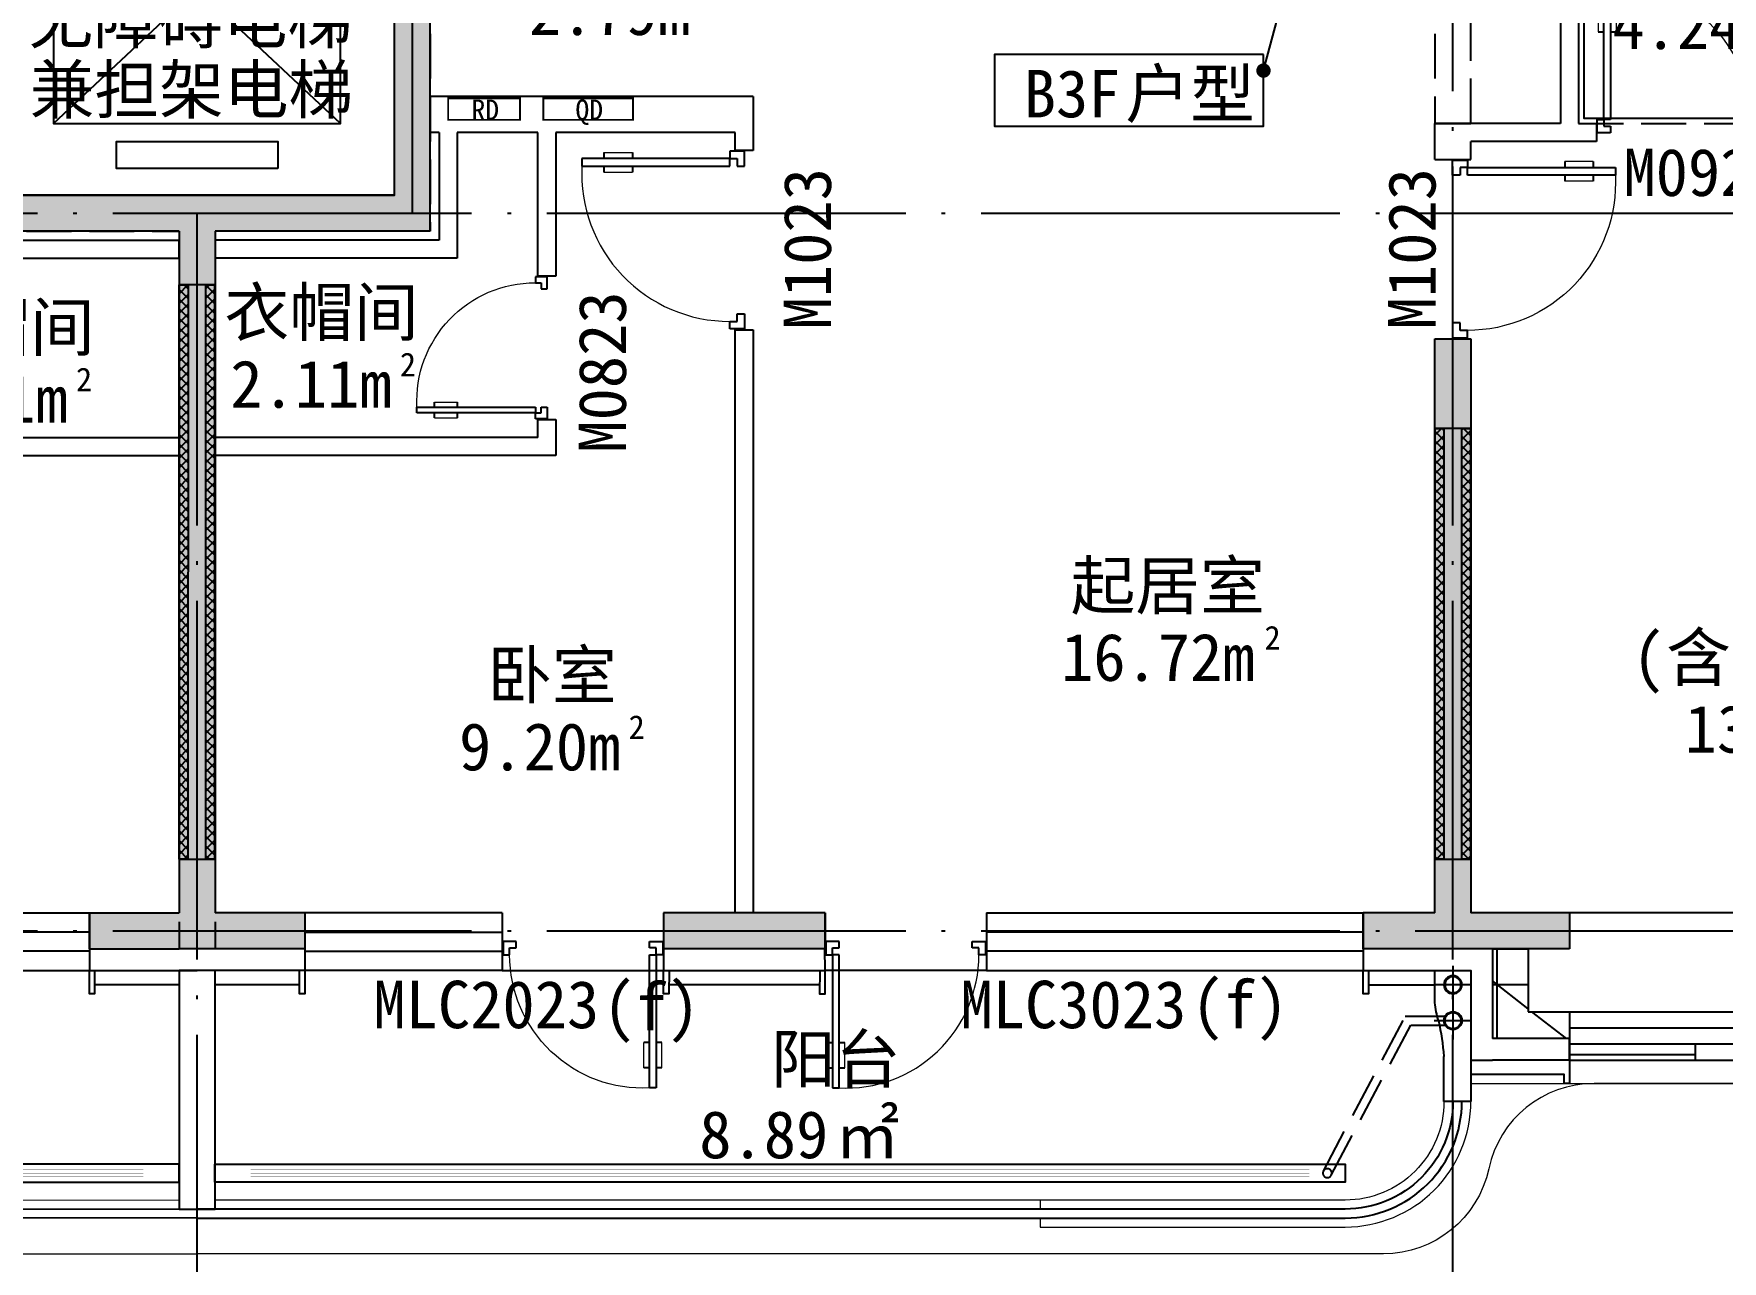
# Model space of a CAD drawing. Extents: x -46233 to 84150, y 109350 to 390860.
# Drawn here: x 38242 to 47654, y 225959 to 232800 of the extents above; entities that cross this region are included whole.
import ezdxf

# ---------------------------------------------------------------- set-up
doc = ezdxf.new("R2010")
doc.units = 0
doc.header["$LTSCALE"] = 1000
doc.header["$MEASUREMENT"] = 0
for name, pattern in [('125-WC-2x1.6+2.65x1.6$0$__DASH', [0.35, 0.25, -0.1]), ('3#-轴线$1$DOTE', [2.42, 2, -0.2, 0.02, -0.2]), ('3#楼J层线脚$0$DASH', [0.35, 0.25, -0.1]), ('3#楼J层线脚$0$DOTE', [2.42, 2, -0.2, 0.02, -0.2]), ('DASH', [0.35, 0.25, -0.1])]:
    doc.linetypes.add(name, pattern=pattern)
doc.layers.get('Defpoints').update_dxf_attribs({"color": 4, "linetype": 'DASH'})
for name, color, linetype in [('$1$A-ANNO-TEXT', 7, 'Continuous'), ('120-J-MC$0$A-DOOR', 51, 'Continuous'), ('120-J-MC$0$A-WALL-CONC', 9, 'Continuous'), ('120-J-MC$0$A-WALL-INSL', 241, 'Continuous'), ('120-墙体$0$120-墙体$0$A-COLU-CONC-HATC', 204, 'Continuous'), ('120-墙体$0$120-墙体$0$A-WALL-BLOK', 131, 'Continuous'), ('120-墙体$0$120-墙体$0$A-WALL-CONC', 9, 'Continuous'), ('120-文字-标反$0$A-ANNO-TEXT', 7, 'Continuous'), ('125-J-MC$0$A-ANNO-HATC-SOLD', 252, 'Continuous'), ('125-J-MC$0$A-COLU-CONC-HATC', 204, 'Continuous'), ('125-J-MC$0$A-DOOR', 51, 'Continuous'), ('125-J-MC$0$A-FLOR-HRAL', 71, 'Continuous'), ('125-J-MC$0$A-WALL-BLOK', 131, 'Continuous'), ('125-J-MC$0$A-WALL-INSL', 241, 'Continuous'), ('125-MC编号-奇反$0$A-ANNO-TEXT', 255, 'Continuous'), ('125-WC-2x1.6+2.65x1.6$0$A-FLOR-SPCL', 225, 'Continuous'), ('125-WC-2x1.6+2.65x1.6$0$FF-FIXT', 31, 'Continuous'), ('125-WC-2x1.6+2.65x1.6$0$FF-洁具及配件', 31, 'Continuous'), ('125-墙体$0$$0$A-ANNO-TEXT', 3, 'Continuous'), ('125-墙体$0$125-墙体$0$A-COLU-CONC-HATC', 204, 'Continuous'), ('125-墙体$0$125-墙体$0$A-DOOR', 51, 'Continuous'), ('125-墙体$0$125-墙体$0$A-WALL-BLOK', 131, 'Continuous'), ('125-墙体$0$125-墙体$0$A-WALL-CONC', 9, 'Continuous'), ('125-墙体$0$P-FIRE-FH', 1, 'Continuous'), ('125-文字-标反$0$A-ANNO-TEXT', 7, 'Continuous'), ('125-核心筒-标准层$0$A-COLU-CONC-HATC', 204, 'Continuous'), ('125-核心筒-标准层$0$A-FLOR-EVTR', 51, 'Continuous'), ('125-核心筒-标准层$0$A-WALL-CONC', 9, 'Continuous'), ('3#-轴线$1$A-ANNO-DOTE', 10, '3#-轴线$1$DOTE'), ('3#楼J层线脚$0$A-00-HX-113-wall-01Y$0$HRAL', 31, 'Continuous'), ('3#楼J层线脚$0$A-00-HX-113-wall-01Y$0$SUPF', 151, 'Continuous'), ('3#楼J层线脚$0$A-FLOR-OVHD', 171, '3#楼J层线脚$0$DASH'), ('3#楼J层线脚$0$A-FLOR-UNDR', 177, 'Continuous'), ('3#楼J层线脚$0$bolibeiban剖', 4, 'Continuous'), ('A-ANNO-NOTE', 3, 'Continuous'), ('A-ANNO-TEXT', 255, 'Continuous'), ('A-DRAN-SYMB', 243, 'Continuous'), ('A-WALL-INSL', 241, 'Continuous'), ('S-ANNO-TEXT', 7, 'Continuous'), ('S-PC-FQ-WYQ', 4, 'Continuous'), ('公区-文字-标反$0$A-ANNO-TEXT', 7, 'Continuous')]:
    doc.layers.add(name, color=color, linetype=linetype)
doc.layers.add('3#楼J层线脚$0$A-00-15-1#-PM-2F$0$00-装饰-看', color=46, linetype='Continuous', lineweight=5)
doc.layers.add('3#楼J层线脚$0$A-00-15-4#-PM-TF$0$00-装饰-看', color=46, linetype='Continuous', lineweight=5)
doc.styles.add('120-文字-标反$0$Standard', font='')
doc.styles.add('125-MC编号-奇反$0$Standard', font='')
doc.styles.add('125-墙体$0$Standard', font='')
doc.styles.add('125-文字-标反$0$Standard', font='')
doc.styles.get("Standard").update_dxf_attribs({"font": ''})
doc.styles.add('公区-文字-标反$0$Standard', font='')
doc.styles.get('120-文字-标反$0$Standard').set_extended_font_data('SimSun')
doc.styles.get('125-MC编号-奇反$0$Standard').set_extended_font_data('SimSun')
doc.styles.get('125-墙体$0$Standard').set_extended_font_data('SimSun')
doc.styles.get('125-文字-标反$0$Standard').set_extended_font_data('SimSun')
doc.styles.get('Standard').set_extended_font_data('SimSun')
doc.styles.get('公区-文字-标反$0$Standard').set_extended_font_data('SimSun')
pattern_1 = [(0, (0, 0), (0, 350), []), (37.875, (400, 0), (-169.615, 218.0767), []), (90, (400, 0), (-450, 3e-14), [])]

# ---------------------------------------------------------------- blocks, each defined once
blk = doc.blocks.new('120-J-MC$0$$TCHSYS$WIN2D')
for p, q in [((-0.5, 0.5), (0.5, 0.5)), ((-0.5, 0.5), (-0.5, -0.5)), ((0.5, 0.5), (0.5, -0.5)), ((0.5, 0.1667), (-0.5, 0.1667)), ((0.5, -0.1667), (-0.5, -0.1667)), ((-0.5, -0.5), (0.5, -0.5))]:
    blk.add_line(p, q)
blk = doc.blocks.new('120-J-MC')
at = {"layer": '120-J-MC$0$A-WALL-CONC'}
blk.add_line((-9050, -11200), (-9050, -11000), dxfattribs=at)
at = {"layer": '120-J-MC$0$A-WALL-INSL'}
blk.add_lwpolyline([(-9050, -11200), (-9050, -11320), (-9650, -11320)], dxfattribs=at)
at = {"layer": '120-J-MC$0$A-DOOR', "xscale": -1100.000000000146, "yscale": 320, "zscale": 320}
blk.add_blockref('120-J-MC$0$$TCHSYS$WIN2D', (-8500, -11160), dxfattribs=at)
blk = doc.blocks.new('120-墙体')
at = {"layer": '120-墙体$0$120-墙体$0$A-COLU-CONC-HATC'}
blk.add_hatch(color=256, dxfattribs=at).paths.add_polyline_path([(-9050, -11200), (-9050, -11000), (-9550, -11000), (-9550, -11200)])
at = {"layer": '120-墙体$0$120-墙体$0$A-WALL-BLOK'}
for p, q in [((-8300, -7250), (-9550, -7250)), ((-9550, -7350), (-9550, -7250)), ((-8200, -7350), (-9550, -7350)), ((-7750, -8350), (-9550, -8350)), ((-9550, -8450), (-9550, -8350)), ((-7650, -8450), (-9550, -8450))]:
    blk.add_line(p, q, dxfattribs=at)
at = {"layer": '120-墙体$0$120-墙体$0$A-WALL-CONC'}
for p, q in [((-9050, -11000), (-9550, -11000)), ((-9050, -11200), (-9550, -11200))]:
    blk.add_line(p, q, dxfattribs=at)
blk.add_lwpolyline([(-9050, -11000), (-9050, -11200)], dxfattribs=at)
at = {"layer": 'Defpoints'}
blk.add_lwpolyline([(-7800, 100), (-7800, -3300), (-7050, -3300), (-7050, -4700), (-8350, -4700), (-8350, -7200), (-9550, -7200), (-9550, -11200)], dxfattribs=at)
blk = doc.blocks.new('125-核心筒-标准层$0$A$C524E5E6F')
at = {"layer": '125-核心筒-标准层$0$A-FLOR-EVTR'}
for points in [[(0, 0), (2200, 0), (2200, -2100), (0, -2100)], [(300, -200), (1900, -200), (1900, -1700), (300, -1700)], [(650, -1950), (1550, -1950), (1550, -1800), (650, -1800)]]:
    blk.add_lwpolyline(points, close=True, dxfattribs=at)
for points in [[(300, -1700), (1900, -200)], [(1900, -1700), (300, -200)]]:
    blk.add_lwpolyline(points, dxfattribs=at)
blk = doc.blocks.new('125-核心筒-标准层')
at = {"layer": '125-核心筒-标准层$0$A-COLU-CONC-HATC'}
for points in [[(-1300, -100), (-1100, 100), (-1100, 2200), (-1300, 2400)], [(-1100, 100), (-1300, -100), (-100, -100), (0, -33.3), (0, 100)], [(0, -33.3), (100, -100), (1300, -100), (1100, 100), (0, 100)], [(0, -33.3), (-100, -100), (-100, -3900), (0, -3966.7), (100, -3900), (100, -100)], [(-100, -3900), (-100, -4100), (0, -4100), (0, -3966.7)], [(0, -3966.7), (0, -4100), (100, -4100), (100, -3900)]]:
    blk.add_hatch(color=256, dxfattribs=at).paths.add_polyline_path(points)
at = {"layer": '125-核心筒-标准层$0$A-WALL-CONC'}
for p, q in [((-1300, -100), (-1300, 2400)), ((-1100, 100), (-1100, 2200)), ((-1100, 100), (0, 100)), ((0, 100), (1100, 100)), ((-1300, -100), (-100, -100)), ((-100, -100), (-100, -3900)), ((100, -100), (100, -3900)), ((100, -100), (1300, -100)), ((-100, -3900), (-100, -3900)), ((100, -3900), (100, -3900)), ((-100, -4100), (0, -4100)), ((0, -4100), (100, -4100))]:
    blk.add_line(p, q, dxfattribs=at)
blk.add_blockref('125-核心筒-标准层$0$A$C524E5E6F', (-1100, 2200))
blk = doc.blocks.new('125-WC-2x1.6+2.65x1.6$0$A$C096A077C')
at = {"layer": '125-WC-2x1.6+2.65x1.6$0$A-FLOR-SPCL'}
blk.add_line((-182.2, 0), (56.6, 0), dxfattribs=at)
for points in [[(-366, -84), (-534, -84), (-534, 84), (-366, 84)], [(-368.8, -81.2), (-531.2, -81.2), (-531.2, 81.2), (-368.8, 81.2)], [(-30, -23), (-30, 23), (-150, 23), (-150, -23)], [(-150, 20), (-150, -20), (-30, -20), (-30, 20)], [(-30, -60), (-30, 60), (0, 60), (0, -60)]]:
    blk.add_lwpolyline(points, close=True, dxfattribs=at)
for points in [[(-450, -44.8), (-450, 44.8)], [(-405.2, 0), (-494.8, 0)]]:
    blk.add_lwpolyline(points, dxfattribs=at)
blk.add_circle((-450, 0), 11.2, dxfattribs=at)
blk = doc.blocks.new('125-WC-2x1.6+2.65x1.6$0$A$C569A68CE')
at = {"layer": '125-WC-2x1.6+2.65x1.6$0$A-FLOR-SPCL'}
for p, q in [((-17.2, -195.2), (-16.1, -195.2)), ((14, -195.2), (15.1, -195.2))]:
    blk.add_line(p, q, dxfattribs=at)
for points in [[(20.6, 14.3), (16.6, 19.5), (11.4, 23.5), (5.4, 25.9), (-1, 26.8), (-7.5, 25.9), (-13.5, 23.5), (-18.7, 19.5), (-22.7, 14.3), (-25.1, 8.3), (-26, 1.8), (-25.1, -4.6), (-22.7, -10.6), (-18.7, -15.8), (-13.5, -19.8), (-7.6, -22.2), (-6.7, -22.7), (-6, -23.2), (-5.4, -24), (-5, -24.8), (-5, -25.7), (-5, -76.2), (-4.9, -77.3), (-4.6, -78.2), (-3.9, -79), (-3, -79.7), (-2.1, -80), (-1, -80.2), (0, -80), (0.9, -79.7), (1.8, -79), (2.5, -78.2), (2.9, -77.3), (3, -76.2), (3, -25.7), (3, -24.8), (3.3, -24), (3.9, -23.2), (4.6, -22.7), (5.5, -22.2), (11.4, -19.8), (16.6, -15.8), (20.6, -10.6), (23.1, -4.6), (24, 1.8), (23.1, 8.3)], [(20.2, 14), (16.3, 19.1), (11.2, 23), (5.3, 25.4), (-1, 26.3), (-7.3, 25.4), (-13.2, 23), (-18.3, 19.1), (-22.2, 14), (-24.6, 8.1), (-25.5, 1.8), (-24.6, -4.5), (-22.2, -10.4), (-18.3, -15.5), (-13.2, -19.4), (-7.3, -21.8), (-6.4, -22.3), (-5.6, -22.9), (-4.9, -23.8), (-4.5, -24.7), (-4.5, -25.7), (-4.5, -76.2), (-4.4, -77.2), (-4.1, -78), (-3.5, -78.7), (-2.7, -79.3), (-1.9, -79.6), (-1, -79.7), (-0.1, -79.6), (0.7, -79.3), (1.5, -78.7), (2.1, -78), (2.4, -77.2), (2.5, -76.2), (2.5, -25.7), (2.5, -24.7), (2.9, -23.8), (3.6, -22.9), (4.4, -22.3), (5.3, -21.8), (11.2, -19.4), (16.3, -15.5), (20.2, -10.4), (22.6, -4.5), (23.5, 1.8), (22.6, 8.1)], [(16, -16.3), (15, -17.1), (15, -190.2), (14.4, -194.3), (12.8, -198.2), (10.3, -201.5), (7, -204), (3.1, -205.6), (-1, -206.2), (-5.2, -205.6), (-9, -204), (-12.3, -201.5), (-14.9, -198.2), (-16.5, -194.3), (-17, -190.2), (-17, -17.1), (-18, -16.3), (-18, -190.2), (-17.5, -194.6), (-15.8, -198.7), (-13.1, -202.2), (-9.5, -204.9), (-5.4, -206.6), (-1, -207.2), (3.4, -206.6), (7.5, -204.9), (11, -202.2), (13.7, -198.7), (15.4, -194.6), (16, -190.2)], [(15, -17.1), (11.4, -19.8), (5.5, -22.2), (4.6, -22.7), (3.9, -23.2), (3.3, -24), (3, -24.8), (3, -25.7), (3, -76.2), (2.8, -77.9), (1.8, -79), (0.5, -80), (-1.6, -80.2), (-3, -79.7), (-3.9, -79), (-4.9, -77.9), (-5, -76.2), (-5, -25.7), (-5, -24.8), (-5.4, -24), (-6, -23.2), (-6.7, -22.7), (-7.6, -22.2), (-13.5, -19.8), (-17, -17.1), (-17, -190.2), (-16.5, -194.3), (-14.9, -198.2), (-12.3, -201.5), (-9, -204), (-5.2, -205.6), (-1, -206.2), (3.1, -205.6), (7, -204), (10.3, -201.5), (12.8, -198.2), (14.4, -194.3), (15, -190.2)]]:
    blk.add_lwpolyline(points, close=True, dxfattribs=at)
blk.add_lwpolyline([(-13.5, -71.5), (-13.5, -71.3), (-13.5, -71.2), (-13.4, -71), (-13.4, -70.8), (-13.3, -70.6), (-13.2, -70.5), (-13.1, -70.3), (-12.9, -70.1), (-12.8, -70), (-12.6, -69.8), (-12.2, -69.5), (-11.7, -69.2), (-11.1, -68.9), (-10.5, -68.6), (-9.9, -68.3), (-9.2, -68.1), (-7.6, -67.7), (-5.8, -67.4), (-4, -67.2), (-2, -67), (-0.1, -67), (1.9, -67.2), (3.7, -67.4), (5.5, -67.7), (7.1, -68.1), (7.8, -68.3), (8.5, -68.6), (9.1, -68.9), (9.6, -69.2), (10.1, -69.5), (10.5, -69.8), (10.7, -70), (10.9, -70.1), (11, -70.3), (11.1, -70.5), (11.2, -70.6), (11.3, -70.8), (11.4, -71), (11.4, -71.2), (11.5, -71.3), (11.5, -71.5), (11.5, -71.7), (11.4, -71.9), (11.4, -72.1), (11.3, -72.2), (11.2, -72.4), (11.1, -72.6), (11, -72.7), (10.9, -72.9), (10.7, -73.1), (10.5, -73.2), (10.1, -73.6), (9.6, -73.9), (9.1, -74.2), (8.5, -74.4), (7.8, -74.7), (7.1, -74.9), (5.5, -75.4), (3.7, -75.7), (1.9, -75.9), (-0.1, -76), (-2, -76), (-4, -75.9), (-5.8, -75.7), (-7.6, -75.4), (-9.2, -74.9), (-9.9, -74.7), (-10.5, -74.4), (-11.1, -74.2), (-11.7, -73.9), (-12.2, -73.6), (-12.6, -73.2), (-12.8, -73.1), (-12.9, -72.9), (-13.1, -72.7), (-13.2, -72.6), (-13.3, -72.4), (-13.4, -72.2), (-13.4, -72.1), (-13.5, -71.9), (-13.5, -71.7), (-13.5, -71.5)], dxfattribs=at)
blk = doc.blocks.new('125-WC-2x1.6+2.65x1.6$0$A$C05716B03')
at = {"layer": '125-WC-2x1.6+2.65x1.6$0$A-FLOR-SPCL'}
for points in [[(-100, 400), (500, 400), (500, 0), (-100, 0)], [(475, 25), (-75, 25), (-75, 375), (475, 375)]]:
    blk.add_lwpolyline(points, close=True, dxfattribs=at)
for radius in [36, 23]:
    blk.add_circle((200, 192.2), radius, dxfattribs=at)
blk = doc.blocks.new('125-WC-2x1.6+2.65x1.6$0$A$C4A066A6E')
at = {"layer": '125-WC-2x1.6+2.65x1.6$0$FF-FIXT', "color": 8}
blk.add_blockref('125-WC-2x1.6+2.65x1.6$0$A$C569A68CE', (0, 456.5), dxfattribs=at)
at = {"layer": '125-WC-2x1.6+2.65x1.6$0$FF-洁具及配件', "color": 8, "ltscale": 0.01, "xscale": -1}
blk.add_blockref('125-WC-2x1.6+2.65x1.6$0$A$C05716B03', (200, 0), dxfattribs=at)
blk = doc.blocks.new('125-WC-2x1.6+2.65x1.6$0$REWREWR')
at = {"layer": '125-WC-2x1.6+2.65x1.6$0$A-FLOR-SPCL', "linetype": '125-WC-2x1.6+2.65x1.6$0$__DASH', "ltscale": 0.5}
for p, q in [((15260112, -511063), (15260112, -510346)), ((15260150, -510918), (15260150, -510391)), ((15260162, -510296), (15260785, -510296)), ((15260190, -510351), (15260757, -510351)), ((15260797, -510918), (15260797, -510391)), ((15260835, -510346), (15260835, -511063)), ((15260835, -510918), (15260112, -510918)), ((15260243, -510975), (15260243, -510964)), ((15260324, -510950), (15260259, -510950)), ((15260259, -510950), (15260259, -510966)), ((15260259, -510966), (15260324, -510966)), ((15260324, -510966), (15260324, -510950)), ((15260334, -510976), (15260334, -510964)), ((15260112, -511027), (15260709, -511027)), ((15260112, -511063), (15260835, -511063)), ((15260709, -510997), (15260709, -511028)), ((15260793, -510997), (15260709, -510997)), ((15260793, -511028), (15260793, -510997)), ((15260793, -511027), (15260835, -511027))]:
    blk.add_line(p, q, dxfattribs=at)
blk.add_lwpolyline([(15260374, -510968, 0.185158), (15260369, -510956, 0.102042), (15260350, -510941, 0.060862), (15260325, -510933, 0.047173), (15260291, -510930, 0.047173), (15260257, -510933, 0.060862), (15260232, -510941, 0.102042), (15260213, -510956, 0.185158), (15260208, -510968, 0.185158), (15260213, -510981, 0.102042), (15260232, -510995, 0.060862), (15260257, -511003, 0.047173), (15260291, -511007, 0.047173), (15260325, -511003, 0.060862), (15260350, -510995, 0.102042), (15260369, -510981, 0.185158)], format="xyb", close=True, dxfattribs=at)
for points in [[(15260259, -510955, 0.008736), (15260256, -510956, 0.076276), (15260244, -510961, 0.259034), (15260243, -510964, 0.259034)], [(15260243, -510964, 0.259034), (15260244, -510968, 0.076276), (15260256, -510973, 0.036515), (15260270, -510975, 0.026615), (15260288, -510976, 0.026615), (15260307, -510975, 0.036515), (15260321, -510973, 0.076276), (15260332, -510968, 0.259034), (15260334, -510964, 0.259034), (15260332, -510961, 0.056762), (15260324, -510957, 0.036515)], [(15260243, -510975, 0.259034), (15260244, -510978, 0.076276), (15260256, -510983, 0.036515), (15260270, -510986, 0.026615), (15260288, -510987, 0.026615), (15260307, -510986, 0.036515), (15260321, -510983, 0.076276), (15260332, -510978, 0.259034), (15260334, -510975, 0.078462), (15260334, -510973, 0.056762)]]:
    blk.add_lwpolyline(points, format="xyb", dxfattribs=at)
blk.add_circle((15260749, -511028), 17.5, dxfattribs=at)
for centre, radius, start, end in [((15260162, -510346), 50, 90, 180), ((15260190, -510391), 40, 90, 180), ((15260757, -510391), 40, 0, 90), ((15260785, -510346), 50, 0, 90)]:
    blk.add_arc(centre, radius, start, end, dxfattribs=at)
at = {"layer": '125-WC-2x1.6+2.65x1.6$0$A-FLOR-SPCL', "linetype": '125-WC-2x1.6+2.65x1.6$0$__DASH', "ltscale": 0.5, "width": 0.8, "flags": 9}
for tag in ['YSIZE', 'XSIZE']:
    blk.add_attdef(tag, (15260490, -511063), '', height=0.5, rotation=180, dxfattribs=at)
blk = doc.blocks.new('125-WC-2x1.6+2.65x1.6$0$A$C446C3F73')
at = {"layer": '125-WC-2x1.6+2.65x1.6$0$A-FLOR-SPCL'}
blk.add_lwpolyline([(-50, -50), (50, -50), (50, 50), (-50, 50)], close=True, dxfattribs=at)
for centre, radius in [((-39.1, 39.1), 4), ((0, 0), 40), ((39.1, 39.1), 4), ((-39.1, -39.1), 4), ((39.1, -39.1), 4)]:
    blk.add_circle(centre, radius, dxfattribs=at)
blk = doc.blocks.new('125-WC-2x1.6+2.65x1.6$0$dfghrtjrtuj6')
at = {"layer": '125-WC-2x1.6+2.65x1.6$0$A-FLOR-SPCL'}
for points in [[(-217, 0, 0.071142), (-213, -58.1, 0.019152), (-192.8, -212.4, 0.090609), (-149, -404.1, 0.163158), (-38.2, -508, 0.273043), (72.6, -489.5, 0.094885), (149, -404.1, 0.090609), (192.8, -212.4, 0.019152), (213, -58.1, 0.071142), (217, 0)], [(-165, -12.4, 0.180688), (-197.1, -185.5, -4.705295)], [(-106.5, -6.4, 0.237416), (-193.6, -207.9, -3.87225)], [(-119.9, -51.4, 0.129606), (-179.5, -259.3, 0.211204), (-80.1, -482.5, 2.252949)], [(105.7, -51.3, -0.095348), (165.9, -224.7, -0.180567), (119.8, -417.3, -0.059956), (65.2, -480.7, -0.149733), (0, -503.9, -0.149733), (-65.2, -480.7, -0.059956), (-119.9, -417.3, -0.180567), (-165.9, -224.7, -0.095348), (-105.7, -51.3, 0.095348)], [(-61.3, -50.9), (-61.5, -31.5, 1.018669), (-84.1, -31.5), (-85.1, -51.1)], [(61.3, -50.9), (61.5, -31.5, -1.018669), (84.1, -31.5), (85.1, -51.1)], [(119.9, -51.4, -0.129606), (179.5, -259.3, -0.211204), (80.1, -482.5, -2.252949)], [(106.5, -6.4, -0.237416), (193.6, -207.9, 3.87225)], [(165, -12.4, -0.180688), (197.1, -185.5, 4.705295)]]:
    blk.add_lwpolyline(points, format="xyb", dxfattribs=at)
blk.add_lwpolyline([(-119.9, -51.4), (119.9, -51.4)], dxfattribs=at)
blk = doc.blocks.new('125-WC-2x1.6+2.65x1.6')
at = {"layer": '125-WC-2x1.6+2.65x1.6$0$A-FLOR-SPCL'}
for p, q in [((3320, -970), (2130, -970)), ((1030, -1370), (1970, -1370)), ((990, -1930), (990, -1730)), ((1770, -1930), (990, -1930))]:
    blk.add_line(p, q, dxfattribs=at)
for points in [[(1030, -1570), (1970, -1570), (1970, -30), (30, -30), (30, -1220), (1030, -1220)], [(994.7, -542.8), (1004.7, -542.8), (1004.7, -1137.8), (994.7, -1137.8)], [(1009, -625), (1019, -625), (1019, -1220), (1009, -1220)], [(716, -1250), (934, -1250), (934, -1584), (716, -1584)], [(2130, -1570), (3320, -1570), (3320, -1410), (2130, -1410)], [(1279.8, -1413.6), (1720.2, -1413.6), (1720.2, -1525.9), (1279.8, -1525.9)], [(2150, -1550), (3300, -1550), (3300, -1430), (2150, -1430)], [(30, -1730), (2620, -1730), (2620, -3270), (30, -3270)], [(947.9, -1730), (957.9, -1730), (957.9, -2500), (947.9, -2500)], [(990, -1890), (2620, -1890), (2620, -1730), (990, -1730)], [(1010, -1870), (2600, -1870), (2600, -1750), (1010, -1750)], [(966.4, -1945.7), (976.4, -1945.7), (976.4, -2715.7), (966.4, -2715.7)]]:
    blk.add_lwpolyline(points, close=True, dxfattribs=at)
for points in [[(970, -30), (970, -1220)], [(1030, -30), (1030, -1220)], [(2100, -950), (2130, -950), (2130, -1570), (3320, -1570), (3320, -970), (3450, -970), (3450, -1000.4)], [(934, -1250), (716, -1584)], [(716, -1250), (934, -1584)], [(930.5, -3270), (930.5, -1730)], [(990, -3270), (990, -1730)], [(1770, -1730), (2620, -1730), (2620, -2330), (1770, -2330), (1770, -1930)]]:
    blk.add_lwpolyline(points, dxfattribs=at)
at = {"layer": '125-WC-2x1.6+2.65x1.6$0$A-FLOR-SPCL', "linetype": '125-WC-2x1.6+2.65x1.6$0$__DASH', "ltscale": 0.5}
blk.add_lwpolyline([(1612.7, -1886.4), (1172.3, -1886.4), (1172.3, -1774.1), (1612.7, -1774.1)], close=True, dxfattribs=at)
at = {"layer": 'Defpoints'}
for points in [[(0, 0), (2000, 0), (2000, -1600), (0, -1600)], [(0, -1700), (2650, -1700), (2650, -3300), (0, -3300)]]:
    blk.add_lwpolyline(points, close=True, dxfattribs=at)
at = {"layer": '125-WC-2x1.6+2.65x1.6$0$A-FLOR-SPCL'}
for name, p, rotation in [('125-WC-2x1.6+2.65x1.6$0$A$C096A077C', (450, -1220), 270), ('125-WC-2x1.6+2.65x1.6$0$A$C4A066A6E', (2724, -1086.7), 180), ('125-WC-2x1.6+2.65x1.6$0$A$C096A077C', (480, -1730), 90)]:
    blk.add_blockref(name, p, dxfattribs=dict(at, rotation=rotation))
at = {"layer": '125-WC-2x1.6+2.65x1.6$0$A-FLOR-SPCL', "xscale": -1}
for name, p, rotation in [('125-WC-2x1.6+2.65x1.6$0$dfghrtjrtuj6', (1502.5, -1370), 180), ('125-WC-2x1.6+2.65x1.6$0$A$C446C3F73', (450, -1150), 270), ('125-WC-2x1.6+2.65x1.6$0$A$C446C3F73', (1080, -1320), 270), ('125-WC-2x1.6+2.65x1.6$0$A$C446C3F73', (480, -1780), 270), ('125-WC-2x1.6+2.65x1.6$0$A$C446C3F73', (1040, -1980), 270)]:
    blk.add_blockref(name, p, dxfattribs=dict(at, rotation=rotation))
at = {"layer": '125-WC-2x1.6+2.65x1.6$0$A-FLOR-SPCL'}
blk.add_blockref('125-WC-2x1.6+2.65x1.6$0$A$C4A066A6E', (2199.2, -2212.4), dxfattribs=at)
at = {"layer": '125-WC-2x1.6+2.65x1.6$0$A-FLOR-SPCL', "xscale": -1}
blk.add_blockref('125-WC-2x1.6+2.65x1.6$0$A$C446C3F73', (2800, -1839.7), dxfattribs=at)
at = {"layer": '125-WC-2x1.6+2.65x1.6$0$A-FLOR-SPCL', "xscale": -0.830108359133127, "yscale": 0.830108359133127, "zscale": 0.830108359133127, "rotation": 270}
blk.add_blockref('125-WC-2x1.6+2.65x1.6$0$REWREWR', (427017.4, -12670026.1), dxfattribs=at)
at = {"layer": '125-WC-2x1.6+2.65x1.6$0$FF-洁具及配件', "xscale": -1}
blk.add_blockref('125-WC-2x1.6+2.65x1.6$0$dfghrtjrtuj6', (1390, -1930), dxfattribs=at)
blk = doc.blocks.new('125-墙体$0$$0$FREVGFRTG')
at = {"layer": '125-墙体$0$P-FIRE-FH', "linetype": 'Continuous', "lineweight": 13, "const_width": 10}
for points in [[(0, 0), (400, 0), (400, 120), (0, 120)], [(530, 120), (1030, 120), (1030, 0), (530, 0)]]:
    blk.add_lwpolyline(points, close=True, dxfattribs=at)
at = {"layer": '125-墙体$0$$0$A-ANNO-TEXT', "color": 1, "style": '125-墙体$0$Standard'}
for s, p in [('RD', (129.3, 0)), ('QD', (708.9, 0))]:
    blk.add_text(s, height=113.29, dxfattribs=at).set_placement(p)
blk = doc.blocks.new('125-墙体$0$125-墙体$0$$DorLib2D$00000009')
for p, q in [((0.4129, 0.9053), (0.4129, 0.0807)), ((0.4541, 0.9053), (0.4129, 0.9053)), ((0.4541, 0.0807), (0.4541, 0.9053)), ((0.4129, 0.7822), (0.378, 0.7822)), ((0.489, 0.7822), (0.4541, 0.7822)), ((0.4129, 0.6235), (0.378, 0.6235)), ((0.489, 0.6235), (0.4541, 0.6235)), ((-0.4941, 0.0807), (-0.4529, 0.0807)), ((-0.4941, -0.0018), (-0.4941, 0.0807)), ((-0.4529, 0.0807), (-0.4529, 0.0395)), ((-0.4529, 0.0395), (-0.4117, 0.0395)), ((-0.4117, 0.0395), (-0.4117, -0.0018)), ((0.4129, 0.0807), (0.4541, 0.0807)), ((0.4541, 0.0395), (0.4129, 0.0395)), ((0.4129, 0.0395), (0.4129, -0.0018)), ((0.4953, 0.0807), (0.4541, 0.0807)), ((0.4541, 0.0807), (0.4541, 0.0395)), ((0.4953, -0.0018), (0.4953, 0.0807)), ((-0.4941, -0.0018), (-0.4941, -0.0018)), ((-0.4117, -0.0018), (-0.4941, -0.0018)), ((0.4129, -0.0018), (0.4953, -0.0018)), ((0.4953, -0.0018), (0.4953, -0.0018))]:
    blk.add_line(p, q)
at = {"lineweight": 13}
for p, q in [((0.378, 0.7822), (0.378, 0.6235)), ((0.489, 0.7822), (0.489, 0.6235))]:
    blk.add_line(p, q, dxfattribs=at)
blk.add_arc((0.3716, 0.0817), 0.8246, 87.13397, 180.07167, dxfattribs=at)
blk = doc.blocks.new('125-墙体')
at = {"layer": '125-墙体$0$125-墙体$0$A-COLU-CONC-HATC'}
for points in [[(3550, -11000), (3550, -7800), (3350, -7800), (3350, -11000), (3450, -11066.7)], [(2800, -11200), (3450, -11200), (3450, -11066.7), (3350, -11000), (2800, -11000)], [(3450, -11066.7), (3450, -11200), (3950, -11200), (3950, -11000), (3550, -11000)], [(6950, -11200), (7400, -11200), (7400, -11000), (6950, -11000)], [(7400, -11000), (7400, -11200), (7850, -11200), (7850, -11000)], [(9850, -11000), (9850, -11200), (10350, -11200), (10350, -11000)]]:
    blk.add_hatch(color=256, dxfattribs=at).paths.add_polyline_path(points)
at = {"layer": '125-墙体$0$125-墙体$0$A-WALL-BLOK'}
for p, q in [((2750, -5000), (2750, -6600)), ((2850, -5000), (2850, -6600)), ((7350, -6450), (8500, -6450)), ((7350, -6450), (7350, -6750)), ((8500, -6450), (9050, -6450)), ((9050, -6450), (9150, -6450)), ((9150, -6450), (9150, -6650)), ((2750, -6600), (2650, -6600)), ((2650, -6600), (2650, -6700)), ((2850, -6600), (3550, -6600)), ((3550, -6800), (3550, -6600)), ((7450, -6650), (8450, -6650)), ((7450, -6750), (7450, -6650)), ((8450, -6650), (8450, -7450)), ((8550, -6650), (9000, -6650)), ((8550, -7450), (8550, -6650)), ((9000, -6650), (9000, -7350)), ((9100, -6650), (9150, -6650)), ((9100, -6650), (9100, -7250)), ((2650, -6700), (2800, -6700)), ((2800, -6700), (3350, -6700)), ((3350, -6800), (3350, -6700)), ((7350, -6750), (7450, -6750)), ((9100, -7250), (10350, -7250)), ((10350, -7250), (10350, -7350)), ((9000, -7350), (10350, -7350)), ((8450, -7450), (8550, -7450)), ((7450, -7750), (7350, -7750)), ((7350, -7750), (7350, -11000)), ((7450, -11000), (7450, -7750)), ((8550, -8250), (8450, -8250)), ((8450, -8250), (8450, -8450)), ((8550, -8350), (8550, -8250)), ((8550, -8350), (10350, -8350)), ((10350, -8350), (10350, -8450)), ((8450, -8450), (10350, -8450))]:
    blk.add_line(p, q, dxfattribs=at)
at = {"layer": '125-墙体$0$125-墙体$0$A-WALL-CONC'}
for p, q in [((3550, -6800), (3350, -6800)), ((3550, -7800), (3350, -7800)), ((3350, -7800), (3350, -11000)), ((3550, -11000), (3550, -7800)), ((2800, -11000), (3350, -11000)), ((2800, -11000), (2800, -11200)), ((3550, -11000), (3950, -11000)), ((3950, -11000), (3950, -11200)), ((6950, -11000), (7400, -11000)), ((6950, -11000), (6950, -11200)), ((7400, -11000), (7850, -11000)), ((7850, -11000), (7850, -11200)), ((9850, -11000), (10350, -11000)), ((2800, -11200), (3450, -11200)), ((3450, -11200), (3950, -11200)), ((6950, -11200), (7400, -11200)), ((7400, -11200), (7850, -11200)), ((9850, -11200), (10350, -11200))]:
    blk.add_line(p, q, dxfattribs=at)
blk.add_lwpolyline([(9850, -11000), (9850, -11200)], dxfattribs=at)
at = {"layer": 'Defpoints'}
blk.add_lwpolyline([(8600, 100), (8600, -3300), (7850, -3300), (7850, -4700), (9150, -4700), (9150, -7200), (10350, -7200), (10350, -11200)], dxfattribs=at)
blk.add_lwpolyline([(3350, -3300), (3550, -3300), (3550, -6600), (3350, -6600)], close=True, dxfattribs=at)
blk.add_blockref('125-WC-2x1.6+2.65x1.6', (100, -3300))
at = {"linetype": 'ByBlock', "xscale": -1}
blk.add_blockref('125-墙体$0$$0$FREVGFRTG', (9050, -6579.9), dxfattribs=at)
at = {"layer": '125-墙体$0$125-墙体$0$A-DOOR', "xscale": 900, "yscale": 900, "zscale": 100}
blk.add_blockref('125-墙体$0$125-墙体$0$$DorLib2D$00000009', (2200, -6650), dxfattribs=at)
at = {"layer": '125-墙体$0$125-墙体$0$A-DOOR'}
for p, xscale, yscale, zscale, rotation in [((7400, -7250), -1000, 1000, 100, 270), ((3450, -7300), 1000, 1000, 200, 90), ((8500, -7850), 800, 800, 100, 270)]:
    blk.add_blockref('125-墙体$0$125-墙体$0$$DorLib2D$00000009', p, dxfattribs=dict(at, xscale=xscale, yscale=yscale, zscale=zscale, rotation=rotation))
blk = doc.blocks.new('125-文字-标反')
at = {"layer": '125-文字-标反$0$A-ANNO-TEXT', "style": '125-文字-标反$0$Standard'}
for s, height, p in [('衣帽间', 264.35, (153.3, -684.1)), ('起居室', 264.35, (4869.3, -2206.6)), ('(', 264.3, (7999.5, -2606.6)), ('含衣帽间', 264.35, (8188.6, -2606.6)), ('卧室', 264.35, (1617.8, -2705.1))]:
    blk.add_text(s, height=height, dxfattribs=at).set_placement(p)
at = {"layer": 'Defpoints', "style": '125-文字-标反$0$Standard'}
for s, height, p in [('2.79m', 264.35, (1849.7, 993.1)), ('4.24m', 264.35, (7888.6, 915)), ('2.11m', 264.35, (185.4, -1084.1)), ('2', 132.2, (1130.6, -909.1)), ('16.72m', 264.35, (4815.8, -2606.6)), ('2', 132.2, (5949.9, -2431.6)), ('2', 132.2, (2405.3, -2930.1)), ('13.98m', 264.35, (8291.6, -3006.6)), ('9.20m', 264.35, (1460.1, -3105.1))]:
    blk.add_text(s, height=height, dxfattribs=at).set_placement(p)
blk = doc.blocks.new('公区-文字-标反')
at = {"layer": '公区-文字-标反$0$A-ANNO-TEXT', "style": '公区-文字-标反$0$Standard'}
for s, p in [('无障碍电梯', (-938.8, 947.3)), ('兼担架电梯', (-932.7, 556.6))]:
    blk.add_text(s, height=264.35, dxfattribs=at).set_placement(p)
blk = doc.blocks.new('120-文字-标反')
at = {"layer": '120-文字-标反$0$A-ANNO-TEXT', "style": '120-文字-标反$0$Standard'}
blk.add_text('衣帽间', height=264.35, dxfattribs=at).set_placement((-1652, -767.5))
at = {"layer": 'Defpoints', "style": '120-文字-标反$0$Standard'}
for s, height, p in [('2.11m', 264.35, (-1619.9, -1167.5)), ('2', 132.2, (-674.8, -992.5))]:
    blk.add_text(s, height=height, dxfattribs=at).set_placement(p)
blk = doc.blocks.new('3#-标准层')
at = {"xscale": -1}
for name, p in [('125-核心筒-标准层', (31350, -7100)), ('120-墙体', (21700, 0)), ('125-墙体', (41800, 0))]:
    blk.add_blockref(name, p, dxfattribs=at)
for name in ['公区-文字-标反', '120-文字-标反', '125-文字-标反']:
    blk.add_blockref(name, (31350, -7100))
blk = doc.blocks.new('125-J-MC$0$BGBFG')
at = {"layer": '125-J-MC$0$A-FLOR-HRAL'}
blk.add_lwpolyline([(0, 0), (700, 0), (700, -60), (0, -60)], close=True, dxfattribs=at)
blk.add_lwpolyline([(700, 0), (700, -90)], dxfattribs=at)
blk = doc.blocks.new('125-J-MC$0$$DorLib2D$00000009')
for p, q in [((0.413, 0.905), (0.413, 0.081)), ((0.454, 0.905), (0.413, 0.905)), ((0.454, 0.081), (0.454, 0.905)), ((0.413, 0.782), (0.378, 0.782)), ((0.489, 0.782), (0.454, 0.782)), ((0.413, 0.624), (0.378, 0.624)), ((0.489, 0.624), (0.454, 0.624)), ((-0.494, 0.081), (-0.453, 0.081)), ((-0.494, -0.002), (-0.494, 0.081)), ((-0.453, 0.081), (-0.453, 0.039)), ((-0.453, 0.039), (-0.412, 0.039)), ((-0.412, 0.039), (-0.412, -0.002)), ((0.413, 0.081), (0.454, 0.081)), ((0.454, 0.039), (0.413, 0.039)), ((0.413, 0.039), (0.413, -0.002)), ((0.495, 0.081), (0.454, 0.081)), ((0.454, 0.081), (0.454, 0.039)), ((0.495, -0.002), (0.495, 0.081)), ((-0.494, -0.002), (-0.494, -0.002)), ((-0.412, -0.002), (-0.494, -0.002)), ((0.413, -0.002), (0.495, -0.002)), ((0.495, -0.002), (0.495, -0.002))]:
    blk.add_line(p, q)
at = {"lineweight": 13}
for p, q in [((0.378, 0.782), (0.378, 0.624)), ((0.489, 0.782), (0.489, 0.624))]:
    blk.add_line(p, q, dxfattribs=at)
blk.add_arc((0.372, 0.082), 0.825, 87.134, 180.0717, dxfattribs=at)
blk = doc.blocks.new('125-J-MC$0$$TCHSYS$WIN2D')
for p, q in [((-0.5, 0.5), (0.5, 0.5)), ((-0.5, 0.5), (-0.5, -0.5)), ((0.5, 0.5), (0.5, -0.5)), ((0.5, 0.1667), (-0.5, 0.1667)), ((0.5, -0.1667), (-0.5, -0.1667)), ((-0.5, -0.5), (0.5, -0.5))]:
    blk.add_line(p, q)
blk = doc.blocks.new('125-J-MC')
at = {"layer": '125-J-MC$0$A-COLU-CONC-HATC'}
h = blk.add_hatch(dxfattribs=at)
h.set_pattern_fill('空心砖', color=256, scale=100, style=0)
h.set_pattern_definition(pattern_1)
h.paths.add_polyline_path([(3030, -11200), (3030, -11550), (3230, -11700), (3230, -11200)])
h = blk.add_hatch(dxfattribs=at)
h.set_pattern_fill('空心砖', color=256, scale=100, style=0)
h.set_pattern_definition(pattern_1)
h.paths.add_polyline_path([(3030, -11550), (2800, -11550), (2800, -11700), (3230, -11700)])
at = {"layer": '125-J-MC$0$A-ANNO-HATC-SOLD'}
blk.add_lwpolyline([(100, -11000), (2800, -11000)], dxfattribs=at)
at = {"layer": '125-J-MC$0$A-DOOR'}
for p, q in [((6050, -11320), (6950, -11320)), ((8750, -11320), (7850, -11320)), ((2800, -11550), (2800, -11820))]:
    blk.add_line(p, q, dxfattribs=at)
for points in [[(2800, -11820), (-220, -11820), (-220, -11200)], [(2800, -11730), (-113.333333, -11730), (-113.333333, -11200)], [(2800, -11640), (-6.666667, -11640), (-6.666667, -11200)], [(2800, -11550), (100, -11550), (100, -11200)]]:
    blk.add_lwpolyline(points, dxfattribs=at)
at = {"layer": '125-J-MC$0$A-WALL-BLOK'}
for p, q in [((3950, -11200), (3950, -11000)), ((6950, -11200), (6950, -11000)), ((7850, -11000), (7850, -11200)), ((9850, -11000), (9850, -11200)), ((3030, -11200), (3030, -11550)), ((3230, -11200), (3030, -11200)), ((3230, -11200), (3230, -11700)), ((3030, -11550), (2800, -11550)), ((2800, -11550), (2800, -11700)), ((2800, -11700), (3230, -11700))]:
    blk.add_line(p, q, dxfattribs=at)
at = {"layer": '125-J-MC$0$A-WALL-INSL'}
for q in [(2800, -11700), (3230, -11820)]:
    blk.add_line((2800, -11820), q, dxfattribs=at)
for points in [[(3949.75, -11200), (3949.75, -11320), (3350, -11320), (3350, -11820), (3230, -11820)], [(7849.827914, -11200), (7849.827914, -11320), (6950, -11320), (6950.25, -11200)], [(9850, -11200), (9849.827914, -11320), (10450, -11320)]]:
    blk.add_lwpolyline(points, dxfattribs=at)
at = {"xscale": -1}
blk.add_blockref('125-J-MC$0$BGBFG', (2800, -11730), dxfattribs=at)
at = {"layer": '125-J-MC$0$A-DOOR', "zscale": 320}
for name, p, xscale, yscale in [('125-J-MC$0$$TCHSYS$WIN2D', (5000, -11160), -2100, 320), ('125-J-MC$0$$DorLib2D$00000009', (6500, -11160), 900, -900)]:
    blk.add_blockref(name, p, dxfattribs=dict(at, xscale=xscale, yscale=yscale))
at = {"layer": '125-J-MC$0$A-DOOR', "zscale": 320, "rotation": 180}
for name, p, xscale, yscale in [('125-J-MC$0$$TCHSYS$WIN2D', (9300, -11160), -1100, -320), ('125-J-MC$0$$DorLib2D$00000009', (8300, -11160), 900, 900)]:
    blk.add_blockref(name, p, dxfattribs=dict(at, xscale=xscale, yscale=yscale))
blk = doc.blocks.new('3#-轴线')
at = {"layer": '3#-轴线$1$A-ANNO-DOTE'}
for points in [[(32550, -7100), (32550, 5500)], [(38350, -16100), (38350, -3200)], [(-3000, -7100), (45757.3, -7100)], [(31350, -16100), (31350, -7100)], [(-3000, -11100), (45757.3, -11100)]]:
    blk.add_lwpolyline(points, dxfattribs=at)
blk = doc.blocks.new('YTHYTJYUJ')
at = {"layer": 'A-ANNO-TEXT'}
blk.add_text('阳台', height=264.35, dxfattribs=at).set_placement((34549.3, -845.5))
at = {"layer": 'Defpoints'}
for s, height, p in [('8.89', 264.35, (34149.1, -1267)), ('㎡', 264.3, (34905.2, -1267))]:
    blk.add_text(s, height=height, dxfattribs=at).set_placement(p)
blk = doc.blocks.new('125-MC编号-奇反')
at = {"layer": '125-MC编号-奇反$0$A-ANNO-TEXT', "color": 2, "style": '125-MC编号-奇反$0$Standard'}
for s, p in [('M0923', (7950.2, 95.8)), ('MLC2023', (982.6, -4542.1, 0)), ('MLC3023', (4255.1, -4542.1, 0))]:
    blk.add_text(s, height=264.35, dxfattribs=at).set_placement(p)
for s, p in [('M1023', (3533.6, -647.4)), ('M1023', (6903.1, -647.4)), ('M0823', (2390.7, -1334.7))]:
    blk.add_text(s, height=264.35, rotation=90, dxfattribs=at).set_placement(p)
blk = doc.blocks.new('*U242')
at = {"layer": '3#楼J层线脚$0$A-FLOR-UNDR'}
blk.add_lwpolyline([(0, 0), (6299.8, 0), (6299.8, -100), (0, -100)], close=True, dxfattribs=at)
at = {"layer": '3#楼J层线脚$0$A-FLOR-UNDR', "const_width": 2}
for points in [[(200, -30), (6099.8, -30)], [(200, -50), (6099.8, -50)], [(6099.8, -70), (200, -70)]]:
    blk.add_lwpolyline(points, dxfattribs=at)
blk = doc.blocks.new('3#楼J层线脚')
at = {"layer": '3#楼J层线脚$0$A-00-15-1#-PM-2F$0$00-装饰-看', "linetype": 'ByBlock'}
for p, q in [((-6949.3, -4799.9), (-6949.3, -4799.9)), ((-4700.1, -5500.1), (-4700.1, -5550.1)), ((-4700.1, -5600.1), (-4700.1, -5650.1)), ((6598.2, -5799.9), (0.3, -5800.1))]:
    blk.add_line(p, q, dxfattribs=at)
for points in [[(-11049.7, 599.9), (-11049.7, -4600.2, 0.414214), (-10799.7, -4850.2), (-7786.4, -4850.2, -0.353997), (-7199.5, -5325.2, 0.353997), (-6612.7, -5800.2), (0.1, -5800.2)], [(-4700.1, -5650.1), (-6400.1, -5650.1, -0.414214), (-7100.1, -4950.1)], [(-6950.1, -4950.1, 0.414214), (-6400.1, -5500.1), (-100.1, -5500.2)], [(6949.9, -4949.6, -0.414206), (6399.9, -5499.6), (100.1, -5500.1)]]:
    blk.add_lwpolyline(points, format="xyb", dxfattribs=at)
at = {"layer": '3#楼J层线脚$0$A-00-15-4#-PM-TF$0$00-装饰-看', "color": 251}
blk.add_lwpolyline([(-7099.3, -4850.1), (-10799.6, -4850.1), (-10799.6, -4100.1), (-10670, -4100.1)], dxfattribs=at)
at = {"layer": '3#楼J层线脚$0$A-00-HX-113-wall-01Y$0$HRAL'}
for p, q in [((-6899.3, -4399.9), (-6899.3, -4220)), ((-6949.3, -4950), (-6949.3, -4699.9)), ((-7100, -4720), (-7099.3, -4950)), ((-7099.3, -4950), (-6949.3, -4950))]:
    blk.add_line(p, q, dxfattribs=at)
for points in [[(-6529.9, -4220), (-6529.9, -4350), (-6499.9, -4350), (-6499.9, -4220)], [(-3470.5, -4220), (-3470.2, -4350), (-3500.2, -4350), (-3500.5, -4220)], [(-2630.5, -4220), (-2630.2, -4350), (-2600.2, -4350), (-2600.5, -4220)], [(-600.5, -4220), (-600.2, -4350), (-570.2, -4350), (-570.5, -4220)], [(600.7, -4220), (600.7, -4348.1), (570.7, -4348.1), (570.7, -4220)], [(-7650.4, -4720.2), (-7649.6, -4850.1), (-7619.6, -4850.1), (-7619.6, -4850.1), (-7619.6, -4800.1), (-7099.3, -4800.1)]]:
    blk.add_lwpolyline(points, dxfattribs=at)
blk.add_lwpolyline([(-100.1, -4220), (100.1, -4220), (100.1, -5550.2), (-100.1, -5550.2)], close=True, dxfattribs=at)
for centre, radius, start, end in [((-7409, -4350), 512.1, 342.97573, 354.40441), ((-5433.8, -4825), 1520.6, 167.65657, 175.28229)]:
    blk.add_arc(centre, radius, start, end, dxfattribs=at)
at = {"layer": '3#楼J层线脚$0$A-00-HX-113-wall-01Y$0$SUPF'}
for points in [[(0.2, -5600.2), (-6400.1, -5600.1, -0.414214), (-7050.1, -4950.1, -0.414214)], [(-7000.1, -4950.1, 0.414214), (-6400.1, -5550.1), (0.2, -5550.2)], [(0.2, -5600.1), (6399.9, -5599.6, 0.414206), (7049.9, -4949.6), (7049.9, -4949.6), (7049.9, -4949.6)], [(6999.9, -4949.6), (6999.9, -4949.6), (6999.9, -4949.6, -0.414206), (6399.9, -5549.6), (0.2, -5550.1)]]:
    blk.add_lwpolyline(points, format="xyb", dxfattribs=at)
at = {"layer": '3#楼J层线脚$0$A-FLOR-OVHD'}
for points in [[(-6277.8, -5338.3), (-6734.3, -4475), (-6956.7, -4475)], [(-6322, -5361.7), (-6764.5, -4525), (-6956.7, -4525)]]:
    blk.add_lwpolyline(points, dxfattribs=at)
blk.add_circle((-6299.9, -5350), 25, dxfattribs=at)
at = {"layer": '3#楼J层线脚$0$bolibeiban剖'}
for points in [[(-6529.9, -4300), (-6899.3, -4300)], [(-3470.2, -4300), (-2630.2, -4299.9)], [(-570.2, -4300), (-99.8, -4300)], [(570.7, -4298.1), (100.3, -4298.1)]]:
    blk.add_lwpolyline(points, dxfattribs=at)
at = {"linetype": '3#楼J层线脚$0$DOTE', "xscale": -1}
blk.add_blockref('*U242', (-99.5, -5300), dxfattribs=at)
at = {"linetype": '3#楼J层线脚$0$DOTE'}
blk.add_blockref('*U242', (100.1, -5300), dxfattribs=at)
blk = doc.blocks.new('PHRTHGYT')
at = {"color": 1}
blk.add_lwpolyline([(37294, -6215.2), (35794, -6215.2), (35794, -6615.2), (37294, -6615.2)], close=True, dxfattribs=at)
at = {"layer": '$1$A-ANNO-TEXT', "color": 1}
for s, p in [('B3F', (35957.7, -6565.8)), ('户型', (36524.8, -6565.8))]:
    blk.add_text(s, height=264.35, dxfattribs=at).set_placement(p)
blk = doc.blocks.new('A$C53EF3948')
at = {"layer": 'S-PC-FQ-WYQ'}
h = blk.add_hatch(dxfattribs=at)
h.set_pattern_fill('ANSI37', color=8, scale=12, angle=90)
h.set_pattern_definition([(135, (-887805.954, 676639.68), (-26.9407684, -26.9407684), []), (225, (-887805.954, 676639.68), (26.9407684, -26.9407684), [])])
h.paths.add_polyline_path([(31399.3, -10800.1), (31349.3, -10800.1), (31349.5, -7600), (31399.5, -7600)])
h = blk.add_hatch(dxfattribs=at)
h.set_pattern_fill('ANSI37', color=8, scale=12, angle=90)
h.set_pattern_definition([(135, (-887955.954, 676639.68), (-26.9407684, -26.9407684), []), (225, (-887955.954, 676639.68), (26.9407684, -26.9407684), [])])
h.paths.add_polyline_path([(31549.3, -10800.1), (31499.3, -10800.1), (31499.5, -7600), (31549.5, -7600)])
h = blk.add_hatch(dxfattribs=at)
h.set_pattern_fill('ANSI37', color=8, scale=12, angle=90)
h.set_pattern_definition([(135, (-880806.25, 675689.564), (-26.9407684, -26.9407684), []), (225, (-880806.25, 675689.564), (26.9407684, -26.9407684), [])])
h.paths.add_polyline_path([(38399.5, -10800.1), (38349.5, -10800.1), (38349.8, -8400), (38399.8, -8400)])
h = blk.add_hatch(dxfattribs=at)
h.set_pattern_fill('ANSI37', color=8, scale=12, angle=90)
h.set_pattern_definition([(135, (-880956.25, 675689.564), (-26.9407684, -26.9407684), []), (225, (-880956.25, 675689.564), (26.9407684, -26.9407684), [])])
h.paths.add_polyline_path([(38549.5, -10800.1), (38499.5, -10800.1), (38499.8, -8400), (38549.8, -8400)])
at = {"layer": 'S-PC-FQ-WYQ', "color": 8}
for points in [[(31399.3, -10800.1), (31349.3, -10800.1), (31349.5, -7600), (31399.5, -7600)], [(31549.5, -7600), (31349.5, -7600), (31349.3, -10800.1), (31549.3, -10800.1)], [(31549.3, -10800.1), (31499.3, -10800.1), (31499.5, -7600), (31549.5, -7600)], [(38399.5, -10800.1), (38349.5, -10800.1), (38349.8, -8400), (38399.8, -8400)], [(38549.8, -8400), (38349.8, -8400), (38349.5, -10800.1), (38549.5, -10800.1)], [(38549.5, -10800.1), (38499.5, -10800.1), (38499.8, -8400), (38549.8, -8400)]]:
    blk.add_lwpolyline(points, close=True, dxfattribs=at)
blk = doc.blocks.new('bhgybghb')
at = {"layer": 'A-ANNO-TEXT', "color": 1}
for p in [(-8188.2, -553.6), (-4908.2, -542.1), (-660.7, -1191)]:
    blk.add_text('(f)', height=264.35, dxfattribs=at).set_placement(p)
blk = doc.blocks.new('YSG-T')
at = {"layer": 'A-DRAN-SYMB', "color": 1}
for p, q in [((0, 105), (0, -105)), ((-105, 0), (105, 0))]:
    blk.add_line(p, q, dxfattribs=at)
for radius in [50, 45]:
    blk.add_circle((0, 0), radius, dxfattribs=at)
blk = doc.blocks.new('VFDCV DF')
at = {"xscale": -1}
blk.add_blockref('YSG-T', (-7000, -4500), dxfattribs=at)
blk = doc.blocks.new('雨水管')
at = {"layer": 'A-DRAN-SYMB'}
for p, q in [((100, 105), (100, -105)), ((-5, 0), (205, 0))]:
    blk.add_line(p, q, dxfattribs=at)
for radius in [50, 45]:
    blk.add_circle((100, 0), radius, dxfattribs=at)
blk = doc.blocks.new('YHHYTG')
blk.add_blockref('雨水管', (-7100, -4300))
blk = doc.blocks.new('vgfrtvgf')
blk.add_blockref('VFDCV DF', (0, 0))
at = {"layer": 'A-WALL-INSL'}
blk.add_blockref('YHHYTG', (0, 0), dxfattribs=at)

msp = doc.modelspace()

# ---------------------------------------------------------------- linework, layer by layer
at = {"layer": 'A-ANNO-NOTE', "color": 1}
msp.add_line((45096.7, 232594.8), (47523.2, 241605.1), dxfattribs=at)
at = {"layer": 'A-ANNO-NOTE', "color": 1, "const_width": 40}
msp.add_lwpolyline([(45091.5, 232575.4, 1), (45101.9, 232614.1, 1)], format="xyb", close=True, dxfattribs=at)

# ---------------------------------------------------------------- block references
for name, p in [('3#-轴线', (7802.7, 238900)), ('3#-标准层', (7802.7, 238900)), ('125-MC编号-奇反', (39152.7, 231800)), ('PHRTHGYT', (7802.7, 238900)), ('YTHYTJYUJ', (7802.7, 227800)), ('bhgybghb', (49602.7, 227800))]:
    msp.add_blockref(name, p)
at = {"xscale": -1}
for name, p in [('3#楼J层线脚', (39152.7, 231800)), ('vgfrtvgf', (39152.7, 231800)), ('120-J-MC', (29502.7, 238900)), ('125-J-MC', (49602.7, 238900))]:
    msp.add_blockref(name, p, dxfattribs=at)
at = {"layer": 'S-ANNO-TEXT'}
msp.add_blockref('A$C53EF3948', (7702.7, 239000.1), dxfattribs=at)

doc.saveas('drawing.dxf')
